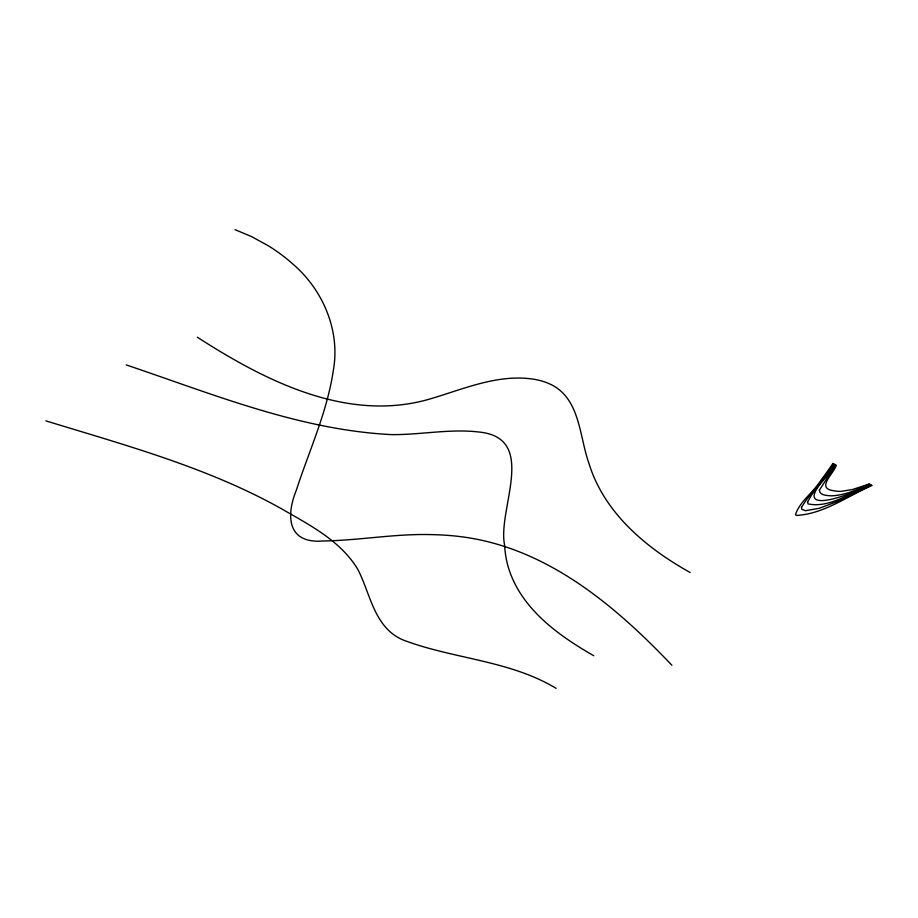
<?xml version="1.0" encoding="UTF-8"?>
<svg xmlns="http://www.w3.org/2000/svg" width="918" height="918" viewBox="0 0 918 918"><rect width="100%" height="100%" fill="white"/><g stroke="black" fill="none" stroke-linecap="round" stroke-linejoin="round"><path stroke-width="1.38" d="M45.9 420.857C125.766 445.391 207.697 467.503 281.08 508.538C309.251 524.855 340.612 540.622 357.905 569.527C370.562 594.107 374.177 627.464 402.761 639.835C452.826 659.032 509.18 660.053 556.078 688.328M126.236 364.916C212.563 393.971 299.406 429.957 391.435 434.616C420.696 434.925 449.9 428.534 479.15 432.045C538.625 438.035 497.189 509.456 504.59 545.028A257.958 149.795 -29.2 0 0 508.044 566.326C520.139 608.06 557.857 635.187 593.785 655.75M235.054 229.672L251.543 236.58L268.377 245.806A427.685 248.353 -29.2 0 1 292.635 263.856C323.033 289.767 340.567 330.847 333.28 370.734C327.106 412.251 309.182 450.577 296.33 490.212C285.59 516.547 287.839 543.881 322.918 540.989C359.363 540.45 395.497 533.519 432.034 534.632A318.098 184.725 -29.2 0 1 471.875 538.327C552.246 552.418 617.321 607.865 671.884 665.24M690.152 572.511C646.398 548.126 604.067 512.967 588.954 463.372C579.109 436.016 580.325 397.632 549.549 383.862A104.721 60.817 -29.2 0 0 534.081 379.272C496.558 373.339 461.031 390.368 425.768 400.156C344.64 421.626 263.799 380.029 197.37 337.25M807.622 501.928L807.989 503.89C829.321 508.515 851.434 492.266 870.757 484.727L870.08 484.348C854.796 493.414 786.359 519.622 826.67 476.649A287.736 167.087 -29.2 0 0 834.921 464.519L834.255 464.141L811.363 495.318L807.622 501.928M801.483 507.356L801.781 509.283L805.465 510.706L819.407 508.251L838.031 501.217L871.423 485.106L872.1 485.484C847.566 496.064 823.469 514.195 796.262 515.434L795.504 514.688C799.658 501.308 813.704 492.323 820.921 480.24A272.612 158.309 -29.2 0 0 832.901 463.383L833.578 463.762C824.444 479.403 810.892 492.048 801.483 507.356M819.361 490.235C819.556 495.525 827.462 495.548 831.398 495.835C844.858 495.341 857.435 489.638 869.415 483.97L852.34 489.569L840.773 491.382A32.887 19.106 -29.2 0 1 834.611 490.866C814.989 488.732 833.567 474.216 836.264 465.277L835.598 464.898L819.361 490.235"/></g></svg>
